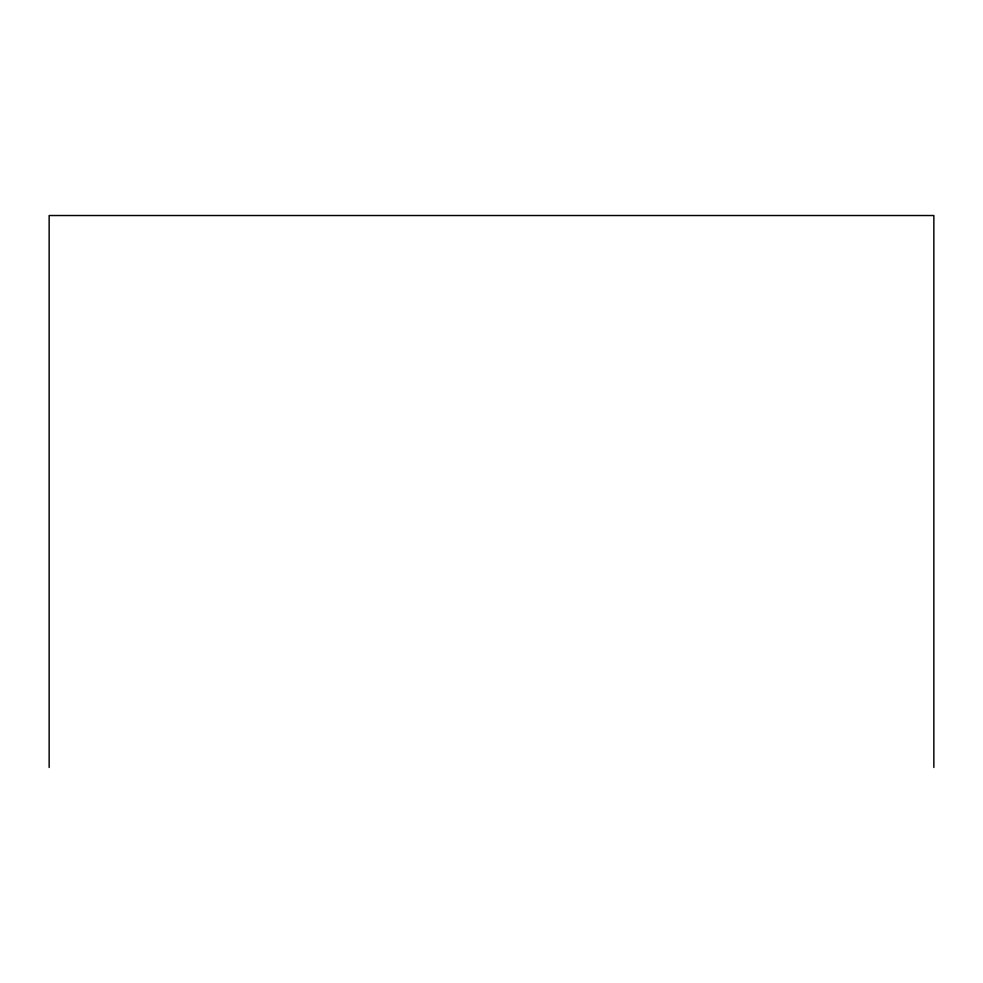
<?xml version="1.0" encoding="UTF-8"?>
<svg xmlns="http://www.w3.org/2000/svg" width="983" height="983" viewBox="0 0 983 983"><rect width="100%" height="100%" fill="white"/><g stroke="black" fill="none" stroke-linecap="round" stroke-linejoin="round"><path stroke-width="1.47" d="M933.85 767.477L933.85 215.523L49.15 215.523L49.15 767.477"/></g></svg>
